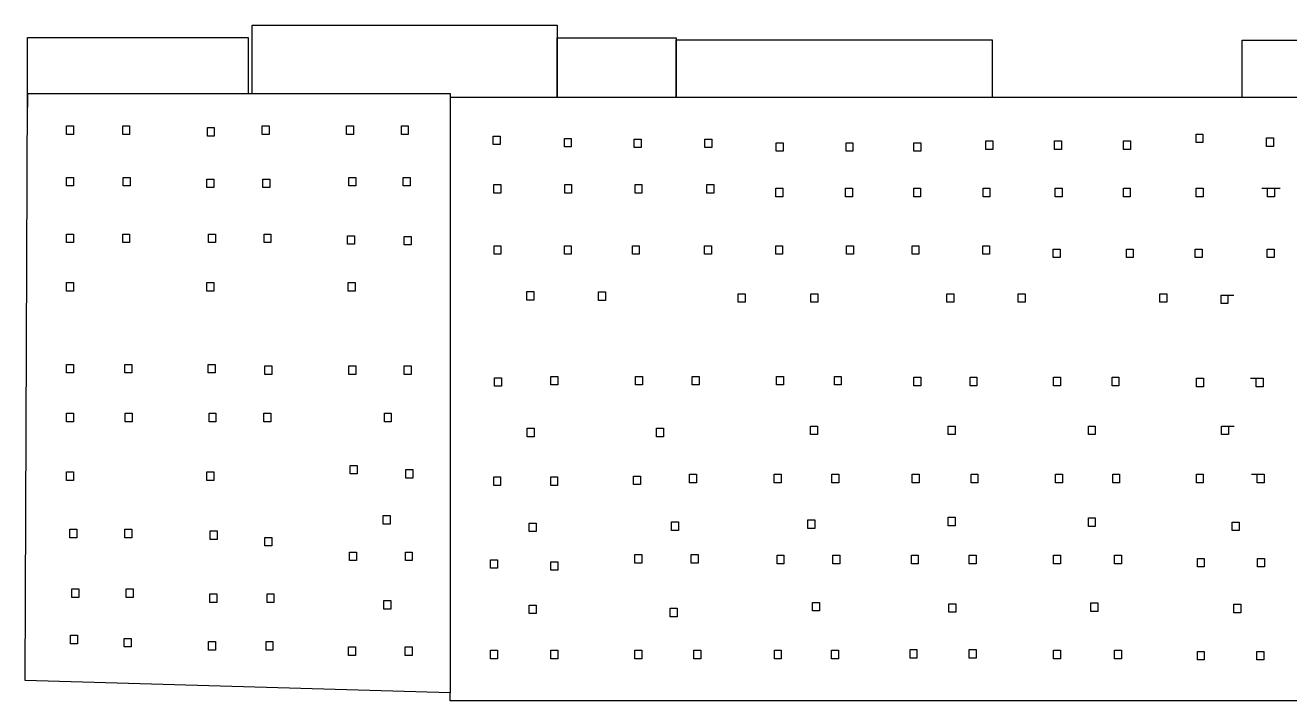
# Model space of a CAD drawing. Header units: inches. Extents: x 38 to 634, y 49 to 167.
# Drawn here: x 38.2 to 257.8, y 49.8 to 167.1 of the extents above; entities that cross this region are included whole.
import ezdxf

# ---------------------------------------------------------------- set-up
doc = ezdxf.new("R2010")
doc.units = ezdxf.units.IN
doc.header["$MEASUREMENT"] = 0

msp = doc.modelspace()

# ---------------------------------------------------------------- linework, layer by layer
for p, q in [((77.63, 155.24), (77.63, 167.08)), ((77.63, 167.08), (130.58, 167.08)), ((130.58, 167.08), (130.58, 154.62)), ((38.62, 155.24), (38.62, 164.98)), ((38.62, 164.98), (76.92, 164.98)), ((76.92, 164.98), (76.92, 155.24)), ((130.58, 154.62), (130.58, 164.88)), ((130.58, 164.88), (151.26, 164.88)), ((151.26, 164.88), (151.26, 154.62)), ((151.26, 154.62), (151.26, 164.54)), ((151.26, 164.54), (206.13, 164.54)), ((206.13, 164.54), (206.13, 154.62)), ((249.5, 154.62), (249.5, 164.52)), ((249.5, 164.52), (376.25, 164.52)), ((38.24, 53.34), (38.62, 155.24)), ((38.62, 155.24), (112.01, 155.24)), ((38.62, 155.24), (38.62, 152.84)), ((38.62, 155.24), (41.02, 155.24)), ((76.92, 155.24), (77.63, 155.24)), ((112.01, 155.24), (112.01, 51.19)), ((112.01, 154.62), (259.43, 154.62)), ((112.01, 154.62), (114.41, 154.62)), ((206.13, 154.62), (249.5, 154.62)), ((45.41, 149.6), (46.61, 149.6)), ((45.41, 148.12), (45.41, 149.6)), ((46.61, 149.6), (46.61, 149.32)), ((46.61, 149.32), (46.61, 149.32)), ((46.61, 149.32), (46.61, 148.12)), ((55.15, 149.6), (56.35, 149.6)), ((55.15, 148.12), (55.15, 149.6)), ((56.35, 149.6), (56.35, 149.32)), ((56.35, 149.32), (56.35, 149.32)), ((56.35, 149.32), (56.35, 148.12)), ((69.86, 149.32), (71.06, 149.32)), ((69.86, 147.84), (69.86, 149.32)), ((71.06, 149.32), (71.06, 149.04)), ((79.39, 149.6), (80.59, 149.6)), ((79.39, 148.12), (79.39, 149.6)), ((80.59, 149.6), (80.59, 149.32)), ((80.59, 149.32), (80.59, 149.32)), ((80.59, 149.32), (80.59, 148.12)), ((94, 149.6), (95.2, 149.6)), ((94, 148.12), (94, 149.6)), ((95.2, 149.6), (95.2, 149.32)), ((95.2, 149.32), (95.2, 149.32)), ((95.2, 149.32), (95.2, 148.12)), ((103.53, 149.6), (104.73, 149.6)), ((103.53, 148.12), (103.53, 149.6)), ((104.73, 149.6), (104.73, 149.32)), ((104.73, 149.32), (104.73, 149.32)), ((104.73, 149.32), (104.73, 148.12)), ((46.61, 148.12), (45.41, 148.12)), ((56.35, 148.12), (55.15, 148.12)), ((71.06, 147.84), (69.86, 147.84)), ((71.06, 149.04), (71.06, 149.04)), ((71.06, 149.04), (71.06, 147.84)), ((80.59, 148.12), (79.39, 148.12)), ((95.2, 148.12), (94, 148.12)), ((104.73, 148.12), (103.53, 148.12)), ((119.46, 147.85), (120.66, 147.85)), ((119.46, 146.37), (119.46, 147.85)), ((120.66, 147.85), (120.66, 147.57)), ((120.66, 147.57), (120.66, 147.57)), ((120.66, 147.57), (120.66, 146.37)), ((131.83, 147.45), (133.03, 147.45)), ((131.83, 145.97), (131.83, 147.45)), ((133.03, 147.45), (133.03, 147.17)), ((133.03, 147.17), (133.03, 147.17)), ((133.03, 147.17), (133.03, 145.97)), ((143.97, 147.33), (145.17, 147.33)), ((143.97, 145.85), (143.97, 147.33)), ((145.17, 147.33), (145.17, 147.05)), ((156.23, 147.33), (157.43, 147.33)), ((156.23, 145.85), (156.23, 147.33)), ((157.43, 147.33), (157.43, 147.05)), ((241.5, 148.2), (242.7, 148.2)), ((241.5, 146.72), (241.5, 148.2)), ((242.7, 148.2), (242.7, 147.92)), ((242.7, 147.92), (242.7, 147.92)), ((242.7, 147.92), (242.7, 146.72)), ((253.75, 147.53), (254.95, 147.53)), ((253.75, 146.05), (253.75, 147.53)), ((254.95, 147.53), (254.95, 147.25)), ((254.95, 147.25), (254.95, 147.25)), ((254.95, 147.25), (254.95, 146.05)), ((120.66, 146.37), (119.46, 146.37)), ((133.03, 145.97), (131.83, 145.97)), ((145.17, 145.85), (143.97, 145.85)), ((145.17, 147.05), (145.17, 147.05)), ((145.17, 147.05), (145.17, 145.85)), ((157.43, 145.85), (156.23, 145.85)), ((157.43, 147.05), (157.43, 147.05)), ((157.43, 147.05), (157.43, 145.85)), ((168.62, 146.7), (169.82, 146.7)), ((168.62, 145.22), (168.62, 146.7)), ((169.82, 145.22), (168.62, 145.22)), ((169.82, 146.7), (169.82, 146.42)), ((169.82, 146.42), (169.82, 146.42)), ((169.82, 146.42), (169.82, 145.22)), ((180.73, 146.7), (181.93, 146.7)), ((180.73, 145.22), (180.73, 146.7)), ((181.93, 145.22), (180.73, 145.22)), ((181.93, 146.7), (181.93, 146.42)), ((181.93, 146.42), (181.93, 146.42)), ((181.93, 146.42), (181.93, 145.22)), ((192.53, 146.7), (193.73, 146.7)), ((192.53, 145.22), (192.53, 146.7)), ((193.73, 145.22), (192.53, 145.22)), ((193.73, 146.7), (193.73, 146.42)), ((193.73, 146.42), (193.73, 146.42)), ((193.73, 146.42), (193.73, 145.22)), ((205.02, 147), (206.22, 147)), ((205.02, 145.52), (205.02, 147)), ((206.22, 145.52), (205.02, 145.52)), ((206.22, 147), (206.22, 146.72)), ((206.22, 146.72), (206.22, 146.72)), ((206.22, 146.72), (206.22, 145.52)), ((216.94, 147), (218.14, 147)), ((216.94, 145.52), (216.94, 147)), ((218.14, 145.52), (216.94, 145.52)), ((218.14, 147), (218.14, 146.72)), ((218.14, 146.72), (218.14, 146.72)), ((218.14, 146.72), (218.14, 145.52)), ((228.92, 147), (230.12, 147)), ((228.92, 145.52), (228.92, 147)), ((230.12, 145.52), (228.92, 145.52)), ((230.12, 147), (230.12, 146.72)), ((230.12, 146.72), (230.12, 146.72)), ((230.12, 146.72), (230.12, 145.52)), ((242.7, 146.72), (241.5, 146.72)), ((254.95, 146.05), (253.75, 146.05)), ((45.41, 140.67), (46.61, 140.67)), ((45.41, 139.19), (45.41, 140.67)), ((46.61, 140.67), (46.61, 140.39)), ((55.25, 140.67), (56.45, 140.67)), ((55.25, 139.19), (55.25, 140.67)), ((56.45, 140.67), (56.45, 140.39)), ((94.41, 140.67), (95.61, 140.67)), ((94.41, 139.19), (94.41, 140.67)), ((95.61, 140.67), (95.61, 140.39)), ((103.84, 140.67), (105.04, 140.67)), ((103.84, 139.19), (103.84, 140.67)), ((105.04, 140.67), (105.04, 140.39)), ((46.61, 139.19), (45.41, 139.19)), ((46.61, 140.39), (46.61, 140.39)), ((46.61, 140.39), (46.61, 139.19)), ((56.45, 139.19), (55.25, 139.19)), ((56.45, 140.39), (56.45, 140.39)), ((56.45, 140.39), (56.45, 139.19)), ((69.76, 140.39), (70.96, 140.39)), ((69.76, 138.91), (69.76, 140.39)), ((70.96, 138.91), (69.76, 138.91)), ((70.96, 140.39), (70.96, 140.11)), ((70.96, 140.11), (70.96, 140.11)), ((70.96, 140.11), (70.96, 138.91)), ((79.49, 140.39), (80.69, 140.39)), ((79.49, 138.91), (79.49, 140.39)), ((80.69, 138.91), (79.49, 138.91)), ((80.69, 140.39), (80.69, 140.11)), ((80.69, 140.11), (80.69, 140.11)), ((80.69, 140.11), (80.69, 138.91)), ((95.61, 139.19), (94.41, 139.19)), ((95.61, 140.39), (95.61, 140.39)), ((95.61, 140.39), (95.61, 139.19)), ((105.04, 139.19), (103.84, 139.19)), ((105.04, 140.39), (105.04, 140.39)), ((105.04, 140.39), (105.04, 139.19)), ((119.6, 139.44), (120.8, 139.44)), ((119.6, 137.96), (119.6, 139.44)), ((120.8, 139.44), (120.8, 139.16)), ((120.8, 139.16), (120.8, 139.16)), ((120.8, 139.16), (120.8, 137.96)), ((131.89, 139.44), (133.09, 139.44)), ((131.89, 137.96), (131.89, 139.44)), ((133.09, 139.44), (133.09, 139.16)), ((133.09, 139.16), (133.09, 139.16)), ((133.09, 139.16), (133.09, 137.96)), ((144.1, 139.44), (145.3, 139.44)), ((144.1, 137.96), (144.1, 139.44)), ((145.3, 139.44), (145.3, 139.16)), ((145.3, 139.16), (145.3, 139.16)), ((145.3, 139.16), (145.3, 137.96)), ((156.56, 139.44), (157.76, 139.44)), ((156.56, 137.96), (156.56, 139.44)), ((157.76, 139.44), (157.76, 139.16)), ((157.76, 139.16), (157.76, 139.16)), ((157.76, 139.16), (157.76, 137.96)), ((168.57, 138.8), (169.77, 138.8)), ((168.57, 137.32), (168.57, 138.8)), ((169.77, 138.8), (169.77, 138.52)), ((169.77, 138.52), (169.77, 138.52)), ((169.77, 138.52), (169.77, 137.32)), ((180.67, 138.8), (181.87, 138.8)), ((180.67, 137.32), (180.67, 138.8)), ((181.87, 138.8), (181.87, 138.52)), ((181.87, 138.52), (181.87, 138.52)), ((181.87, 138.52), (181.87, 137.32)), ((192.49, 138.8), (193.69, 138.8)), ((192.49, 137.32), (192.49, 138.8)), ((193.69, 138.8), (193.69, 138.52)), ((193.69, 138.52), (193.69, 138.52)), ((193.69, 138.52), (193.69, 137.32)), ((204.52, 138.8), (205.72, 138.8)), ((204.52, 137.32), (204.52, 138.8)), ((205.72, 138.8), (205.72, 138.52)), ((205.72, 138.52), (205.72, 138.52)), ((205.72, 138.52), (205.72, 137.32)), ((217.03, 138.8), (218.23, 138.8)), ((217.03, 137.32), (217.03, 138.8)), ((218.23, 138.8), (218.23, 138.52)), ((218.23, 138.52), (218.23, 138.52)), ((218.23, 138.52), (218.23, 137.32)), ((228.89, 138.8), (230.09, 138.8)), ((228.89, 137.32), (228.89, 138.8)), ((230.09, 138.8), (230.09, 138.52)), ((230.09, 138.52), (230.09, 138.52)), ((230.09, 138.52), (230.09, 137.32)), ((241.53, 138.8), (242.73, 138.8)), ((241.53, 137.32), (241.53, 138.8)), ((242.73, 138.8), (242.73, 138.52)), ((242.73, 138.52), (242.73, 138.52)), ((242.73, 138.52), (242.73, 137.32)), ((252.9, 138.8), (253.9, 138.8)), ((253.9, 138.8), (255.1, 138.8)), ((253.9, 137.32), (253.9, 138.8)), ((255.1, 138.8), (255.1, 138.52)), ((255.1, 138.8), (256.1, 138.8)), ((255.1, 138.52), (255.1, 138.52)), ((255.1, 138.52), (255.1, 137.32)), ((120.8, 137.96), (119.6, 137.96)), ((133.09, 137.96), (131.89, 137.96)), ((145.3, 137.96), (144.1, 137.96)), ((157.76, 137.96), (156.56, 137.96)), ((169.77, 137.32), (168.57, 137.32)), ((181.87, 137.32), (180.67, 137.32)), ((193.69, 137.32), (192.49, 137.32)), ((205.72, 137.32), (204.52, 137.32)), ((218.23, 137.32), (217.03, 137.32)), ((230.09, 137.32), (228.89, 137.32)), ((242.73, 137.32), (241.53, 137.32)), ((255.1, 137.32), (253.9, 137.32)), ((45.41, 130.84), (46.61, 130.84)), ((45.41, 129.36), (45.41, 130.84)), ((46.61, 130.84), (46.61, 130.56)), ((46.61, 130.56), (46.61, 130.56)), ((46.61, 130.56), (46.61, 129.36)), ((55.15, 130.84), (56.35, 130.84)), ((55.15, 129.36), (55.15, 130.84)), ((56.35, 130.84), (56.35, 130.56)), ((56.35, 130.56), (56.35, 130.56)), ((56.35, 130.56), (56.35, 129.36)), ((70.06, 130.84), (71.26, 130.84)), ((70.06, 129.36), (70.06, 130.84)), ((71.26, 130.84), (71.26, 130.56)), ((71.26, 130.56), (71.26, 130.56)), ((71.26, 130.56), (71.26, 129.36)), ((79.7, 130.84), (80.9, 130.84)), ((79.7, 129.36), (79.7, 130.84)), ((80.9, 130.84), (80.9, 130.56)), ((80.9, 130.56), (80.9, 130.56)), ((80.9, 130.56), (80.9, 129.36)), ((94.2, 130.56), (95.4, 130.56)), ((94.2, 129.08), (94.2, 130.56)), ((95.4, 130.56), (95.4, 130.28)), ((95.4, 130.28), (95.4, 130.28)), ((95.4, 130.28), (95.4, 129.08)), ((104.04, 130.43), (105.24, 130.43)), ((104.04, 128.95), (104.04, 130.43)), ((105.24, 130.43), (105.24, 130.15)), ((105.24, 130.15), (105.24, 130.15)), ((105.24, 130.15), (105.24, 128.95)), ((46.61, 129.36), (45.41, 129.36)), ((56.35, 129.36), (55.15, 129.36)), ((71.26, 129.36), (70.06, 129.36)), ((80.9, 129.36), (79.7, 129.36)), ((95.4, 129.08), (94.2, 129.08)), ((105.24, 128.95), (104.04, 128.95)), ((119.63, 128.82), (120.83, 128.82)), ((119.63, 127.34), (119.63, 128.82)), ((120.83, 127.34), (119.63, 127.34)), ((120.83, 128.82), (120.83, 128.54)), ((120.83, 128.54), (120.83, 128.54)), ((120.83, 128.54), (120.83, 127.34)), ((131.84, 128.82), (133.04, 128.82)), ((131.84, 127.34), (131.84, 128.82)), ((133.04, 127.34), (131.84, 127.34)), ((133.04, 128.82), (133.04, 128.54)), ((133.04, 128.54), (133.04, 128.54)), ((133.04, 128.54), (133.04, 127.34)), ((143.64, 128.82), (144.84, 128.82)), ((143.64, 127.34), (143.64, 128.82)), ((144.84, 127.34), (143.64, 127.34)), ((144.84, 128.82), (144.84, 128.54)), ((144.84, 128.54), (144.84, 128.54)), ((144.84, 128.54), (144.84, 127.34)), ((156.19, 128.82), (157.39, 128.82)), ((156.19, 127.34), (156.19, 128.82)), ((157.39, 127.34), (156.19, 127.34)), ((157.39, 128.82), (157.39, 128.54)), ((157.39, 128.54), (157.39, 128.54)), ((157.39, 128.54), (157.39, 127.34)), ((168.52, 128.82), (169.72, 128.82)), ((168.52, 127.34), (168.52, 128.82)), ((169.72, 127.34), (168.52, 127.34)), ((169.72, 128.82), (169.72, 128.54)), ((169.72, 128.54), (169.72, 128.54)), ((169.72, 128.54), (169.72, 127.34)), ((180.82, 128.82), (182.02, 128.82)), ((180.82, 127.34), (180.82, 128.82)), ((182.02, 127.34), (180.82, 127.34)), ((182.02, 128.82), (182.02, 128.54)), ((182.02, 128.54), (182.02, 128.54)), ((182.02, 128.54), (182.02, 127.34)), ((192.2, 128.82), (193.4, 128.82)), ((192.2, 127.34), (192.2, 128.82)), ((193.4, 127.34), (192.2, 127.34)), ((193.4, 128.82), (193.4, 128.54)), ((193.4, 128.54), (193.4, 128.54)), ((193.4, 128.54), (193.4, 127.34)), ((204.46, 128.82), (205.66, 128.82)), ((204.46, 127.34), (204.46, 128.82)), ((205.66, 127.34), (204.46, 127.34)), ((205.66, 128.82), (205.66, 128.54)), ((205.66, 128.54), (205.66, 128.54)), ((205.66, 128.54), (205.66, 127.34)), ((216.72, 128.24), (217.92, 128.24)), ((216.72, 126.76), (216.72, 128.24)), ((217.92, 128.24), (217.92, 127.96)), ((217.92, 127.96), (217.92, 127.96)), ((217.92, 127.96), (217.92, 126.76)), ((229.41, 128.24), (230.61, 128.24)), ((229.41, 126.76), (229.41, 128.24)), ((230.61, 128.24), (230.61, 127.96)), ((230.61, 127.96), (230.61, 127.96)), ((230.61, 127.96), (230.61, 126.76)), ((241.36, 128.24), (242.56, 128.24)), ((241.36, 126.76), (241.36, 128.24)), ((242.56, 128.24), (242.56, 127.96)), ((242.56, 127.96), (242.56, 127.96)), ((242.56, 127.96), (242.56, 126.76)), ((253.84, 128.24), (255.04, 128.24)), ((253.84, 126.76), (253.84, 128.24)), ((255.04, 128.24), (255.04, 127.96)), ((255.04, 127.96), (255.04, 127.96)), ((255.04, 127.96), (255.04, 126.76)), ((217.92, 126.76), (216.72, 126.76)), ((230.61, 126.76), (229.41, 126.76)), ((242.56, 126.76), (241.36, 126.76)), ((255.04, 126.76), (253.84, 126.76)), ((45.41, 122.43), (46.61, 122.43)), ((45.41, 120.95), (45.41, 122.43)), ((46.61, 120.95), (45.41, 120.95)), ((46.61, 122.43), (46.61, 122.15)), ((46.61, 122.15), (46.61, 122.15)), ((46.61, 122.15), (46.61, 120.95)), ((69.76, 122.43), (70.96, 122.43)), ((69.76, 120.95), (69.76, 122.43)), ((70.96, 120.95), (69.76, 120.95)), ((70.96, 122.43), (70.96, 122.15)), ((70.96, 122.15), (70.96, 122.15)), ((70.96, 122.15), (70.96, 120.95)), ((94.3, 122.43), (95.5, 122.43)), ((94.3, 120.95), (94.3, 122.43)), ((95.5, 120.95), (94.3, 120.95)), ((95.5, 122.43), (95.5, 122.15)), ((95.5, 122.15), (95.5, 122.15)), ((95.5, 122.15), (95.5, 120.95)), ((125.31, 120.85), (126.51, 120.85)), ((125.31, 119.37), (125.31, 120.85)), ((126.51, 120.85), (126.51, 120.57)), ((137.77, 120.8), (138.97, 120.8)), ((137.77, 119.32), (137.77, 120.8)), ((138.97, 120.8), (138.97, 120.52)), ((126.51, 119.37), (125.31, 119.37)), ((126.51, 120.57), (126.51, 120.57)), ((126.51, 120.57), (126.51, 119.37)), ((138.97, 119.32), (137.77, 119.32)), ((138.97, 120.52), (138.97, 120.52)), ((138.97, 120.52), (138.97, 119.32)), ((162, 120.47), (163.2, 120.47)), ((162, 118.99), (162, 120.47)), ((163.2, 118.99), (162, 118.99)), ((163.2, 120.47), (163.2, 120.19)), ((163.2, 120.19), (163.2, 120.19)), ((163.2, 120.19), (163.2, 118.99)), ((174.65, 120.47), (175.85, 120.47)), ((174.65, 118.99), (174.65, 120.47)), ((175.85, 118.99), (174.65, 118.99)), ((175.85, 120.47), (175.85, 120.19)), ((175.85, 120.19), (175.85, 120.19)), ((175.85, 120.19), (175.85, 118.99)), ((198.26, 120.47), (199.46, 120.47)), ((198.26, 118.99), (198.26, 120.47)), ((199.46, 118.99), (198.26, 118.99)), ((199.46, 120.47), (199.46, 120.19)), ((199.46, 120.19), (199.46, 120.19)), ((199.46, 120.19), (199.46, 118.99)), ((210.61, 120.47), (211.81, 120.47)), ((210.61, 118.99), (210.61, 120.47)), ((211.81, 118.99), (210.61, 118.99)), ((211.81, 120.47), (211.81, 120.19)), ((211.81, 120.19), (211.81, 120.19)), ((211.81, 120.19), (211.81, 118.99)), ((235.24, 120.47), (236.44, 120.47)), ((235.24, 118.99), (235.24, 120.47)), ((236.44, 118.99), (235.24, 118.99)), ((236.44, 120.47), (236.44, 120.19)), ((236.44, 120.19), (236.44, 120.19)), ((236.44, 120.19), (236.44, 118.99)), ((245.84, 120.25), (247.04, 120.25)), ((245.84, 118.77), (245.84, 120.25)), ((247.04, 118.77), (245.84, 118.77)), ((247.04, 120.25), (247.04, 119.97)), ((247.04, 120.25), (248.04, 120.25)), ((247.04, 119.97), (247.04, 119.97)), ((247.04, 119.97), (247.04, 118.77)), ((45.41, 108.22), (46.61, 108.22)), ((45.41, 106.74), (45.41, 108.22)), ((46.61, 108.22), (46.61, 107.94)), ((46.61, 107.94), (46.61, 107.94)), ((46.61, 107.94), (46.61, 106.74)), ((55.54, 108.22), (56.74, 108.22)), ((55.54, 106.74), (55.54, 108.22)), ((56.74, 108.22), (56.74, 107.94)), ((56.74, 107.94), (56.74, 107.94)), ((56.74, 107.94), (56.74, 106.74)), ((70, 108.22), (71.2, 108.22)), ((70, 106.74), (70, 108.22)), ((71.2, 108.22), (71.2, 107.94)), ((71.2, 107.94), (71.2, 107.94)), ((71.2, 107.94), (71.2, 106.74)), ((79.84, 107.97), (81.04, 107.97)), ((79.84, 106.49), (79.84, 107.97)), ((81.04, 107.97), (81.04, 107.69)), ((81.04, 107.69), (81.04, 107.69)), ((81.04, 107.69), (81.04, 106.49)), ((94.44, 107.97), (95.64, 107.97)), ((94.44, 106.49), (94.44, 107.97)), ((95.64, 107.97), (95.64, 107.69)), ((95.64, 107.69), (95.64, 107.69)), ((95.64, 107.69), (95.64, 106.49)), ((104.04, 107.97), (105.24, 107.97)), ((104.04, 106.49), (104.04, 107.97)), ((105.24, 107.97), (105.24, 107.69)), ((105.24, 107.69), (105.24, 107.69)), ((105.24, 107.69), (105.24, 106.49)), ((46.61, 106.74), (45.41, 106.74)), ((56.74, 106.74), (55.54, 106.74)), ((71.2, 106.74), (70, 106.74)), ((81.04, 106.49), (79.84, 106.49)), ((95.64, 106.49), (94.44, 106.49)), ((105.24, 106.49), (104.04, 106.49)), ((119.71, 105.91), (120.91, 105.91)), ((119.71, 104.43), (119.71, 105.91)), ((120.91, 105.91), (120.91, 105.63)), ((120.91, 105.63), (120.91, 105.63)), ((120.91, 105.63), (120.91, 104.43)), ((129.48, 106.14), (130.68, 106.14)), ((129.48, 104.66), (129.48, 106.14)), ((130.68, 106.14), (130.68, 105.86)), ((130.68, 105.86), (130.68, 105.86)), ((130.68, 105.86), (130.68, 104.66)), ((144.17, 106.14), (145.37, 106.14)), ((144.17, 104.66), (144.17, 106.14)), ((145.37, 106.14), (145.37, 105.86)), ((145.37, 105.86), (145.37, 105.86)), ((145.37, 105.86), (145.37, 104.66)), ((154.01, 106.14), (155.21, 106.14)), ((154.01, 104.66), (154.01, 106.14)), ((155.21, 106.14), (155.21, 105.86)), ((155.21, 105.86), (155.21, 105.86)), ((155.21, 105.86), (155.21, 104.66)), ((168.66, 106.14), (169.86, 106.14)), ((168.66, 104.66), (168.66, 106.14)), ((169.86, 106.14), (169.86, 105.86)), ((169.86, 105.86), (169.86, 105.86)), ((169.86, 105.86), (169.86, 104.66)), ((178.71, 106.14), (179.91, 106.14)), ((178.71, 104.66), (178.71, 106.14)), ((179.91, 106.14), (179.91, 105.86)), ((179.91, 105.86), (179.91, 105.86)), ((179.91, 105.86), (179.91, 104.66)), ((192.53, 105.98), (193.73, 105.98)), ((192.53, 104.5), (192.53, 105.98)), ((193.73, 105.98), (193.73, 105.7)), ((193.73, 105.7), (193.73, 105.7)), ((193.73, 105.7), (193.73, 104.5)), ((202.27, 105.98), (203.47, 105.98)), ((202.27, 104.5), (202.27, 105.98)), ((203.47, 105.98), (203.47, 105.7)), ((203.47, 105.7), (203.47, 105.7)), ((203.47, 105.7), (203.47, 104.5)), ((216.76, 105.98), (217.96, 105.98)), ((216.76, 104.5), (216.76, 105.98)), ((217.96, 105.98), (217.96, 105.7)), ((217.96, 105.7), (217.96, 105.7)), ((217.96, 105.7), (217.96, 104.5)), ((226.92, 105.98), (228.12, 105.98)), ((226.92, 104.5), (226.92, 105.98)), ((228.12, 105.98), (228.12, 105.7)), ((228.12, 105.7), (228.12, 105.7)), ((228.12, 105.7), (228.12, 104.5)), ((241.58, 105.8), (242.78, 105.8)), ((241.58, 104.32), (241.58, 105.8)), ((242.78, 105.8), (242.78, 105.52)), ((242.78, 105.52), (242.78, 105.52)), ((242.78, 105.52), (242.78, 104.32)), ((250.95, 105.8), (251.95, 105.8)), ((251.95, 105.8), (253.15, 105.8)), ((251.95, 104.32), (251.95, 105.8)), ((253.15, 105.8), (253.15, 105.52)), ((253.15, 105.52), (253.15, 105.52)), ((253.15, 105.52), (253.15, 104.32)), ((120.91, 104.43), (119.71, 104.43)), ((130.68, 104.66), (129.48, 104.66)), ((145.37, 104.66), (144.17, 104.66)), ((155.21, 104.66), (154.01, 104.66)), ((169.86, 104.66), (168.66, 104.66)), ((179.91, 104.66), (178.71, 104.66)), ((193.73, 104.5), (192.53, 104.5)), ((203.47, 104.5), (202.27, 104.5)), ((217.96, 104.5), (216.76, 104.5)), ((228.12, 104.5), (226.92, 104.5)), ((242.78, 104.32), (241.58, 104.32)), ((253.15, 104.32), (251.95, 104.32)), ((45.41, 99.73), (46.61, 99.73)), ((45.41, 98.25), (45.41, 99.73)), ((46.61, 99.73), (46.61, 99.45)), ((46.61, 99.45), (46.61, 99.45)), ((46.61, 99.45), (46.61, 98.25)), ((55.57, 99.73), (56.77, 99.73)), ((55.57, 98.25), (55.57, 99.73)), ((56.77, 99.73), (56.77, 99.45)), ((56.77, 99.45), (56.77, 99.45)), ((56.77, 99.45), (56.77, 98.25)), ((70.15, 99.73), (71.35, 99.73)), ((70.15, 98.25), (70.15, 99.73)), ((71.35, 99.73), (71.35, 99.45)), ((71.35, 99.45), (71.35, 99.45)), ((71.35, 99.45), (71.35, 98.25)), ((79.67, 99.73), (80.87, 99.73)), ((79.67, 98.25), (79.67, 99.73)), ((80.87, 99.73), (80.87, 99.45)), ((80.87, 99.45), (80.87, 99.45)), ((80.87, 99.45), (80.87, 98.25)), ((100.58, 99.73), (101.78, 99.73)), ((100.58, 98.25), (100.58, 99.73)), ((101.78, 99.73), (101.78, 99.45)), ((101.78, 99.45), (101.78, 99.45)), ((101.78, 99.45), (101.78, 98.25)), ((46.61, 98.25), (45.41, 98.25)), ((56.77, 98.25), (55.57, 98.25)), ((71.35, 98.25), (70.15, 98.25)), ((80.87, 98.25), (79.67, 98.25)), ((101.78, 98.25), (100.58, 98.25)), ((125.37, 97.15), (126.57, 97.15)), ((125.37, 95.67), (125.37, 97.15)), ((126.57, 97.15), (126.57, 96.87)), ((126.57, 96.87), (126.57, 96.87)), ((126.57, 96.87), (126.57, 95.67)), ((147.84, 97.15), (149.04, 97.15)), ((147.84, 95.67), (147.84, 97.15)), ((149.04, 97.15), (149.04, 96.87)), ((149.04, 96.87), (149.04, 96.87)), ((149.04, 96.87), (149.04, 95.67)), ((174.58, 97.5), (175.78, 97.5)), ((174.58, 96.02), (174.58, 97.5)), ((175.78, 97.5), (175.78, 97.22)), ((175.78, 97.22), (175.78, 97.22)), ((175.78, 97.22), (175.78, 96.02)), ((198.48, 97.5), (199.68, 97.5)), ((198.48, 96.02), (198.48, 97.5)), ((199.68, 97.5), (199.68, 97.22)), ((199.68, 97.22), (199.68, 97.22)), ((199.68, 97.22), (199.68, 96.02)), ((222.8, 97.5), (224, 97.5)), ((222.8, 96.02), (222.8, 97.5)), ((224, 97.5), (224, 97.22)), ((224, 97.22), (224, 97.22)), ((224, 97.22), (224, 96.02)), ((245.91, 97.5), (247.11, 97.5)), ((245.91, 96.02), (245.91, 97.5)), ((247.11, 97.5), (247.11, 97.22)), ((247.11, 97.5), (248.11, 97.5)), ((247.11, 97.22), (247.11, 96.02)), ((126.57, 95.67), (125.37, 95.67)), ((149.04, 95.67), (147.84, 95.67)), ((175.78, 96.02), (174.58, 96.02)), ((199.68, 96.02), (198.48, 96.02)), ((224, 96.02), (222.8, 96.02)), ((247.11, 96.02), (245.91, 96.02)), ((94.64, 90.69), (95.84, 90.69)), ((94.64, 89.21), (94.64, 90.69)), ((95.84, 90.69), (95.84, 90.41)), ((95.84, 90.41), (95.84, 90.41)), ((95.84, 90.41), (95.84, 89.21)), ((45.41, 89.55), (46.61, 89.55)), ((45.41, 88.07), (45.41, 89.55)), ((45.41, 89.55), (46.61, 89.55)), ((45.41, 88.07), (45.41, 89.55)), ((46.61, 88.07), (45.41, 88.07)), ((46.61, 88.07), (45.41, 88.07)), ((46.61, 89.55), (46.61, 89.27)), ((46.61, 89.55), (46.61, 89.27)), ((46.61, 89.27), (46.61, 89.27)), ((46.61, 89.27), (46.61, 88.07)), ((46.61, 89.27), (46.61, 89.27)), ((46.61, 89.27), (46.61, 88.07)), ((69.76, 89.55), (70.96, 89.55)), ((69.76, 88.07), (69.76, 89.55)), ((70.96, 88.07), (69.76, 88.07)), ((70.96, 89.55), (70.96, 89.27)), ((70.96, 89.27), (70.96, 89.27)), ((70.96, 89.27), (70.96, 88.07)), ((95.84, 89.21), (94.64, 89.21)), ((104.33, 89.96), (105.53, 89.96)), ((104.33, 88.48), (104.33, 89.96)), ((105.53, 88.48), (104.33, 88.48)), ((105.53, 89.96), (105.53, 89.68)), ((105.53, 89.68), (105.53, 89.68)), ((105.53, 89.68), (105.53, 88.48)), ((119.56, 88.67), (120.76, 88.67)), ((119.56, 87.19), (119.56, 88.67)), ((120.76, 88.67), (120.76, 88.39)), ((120.76, 88.39), (120.76, 88.39)), ((120.76, 88.39), (120.76, 87.19)), ((129.47, 88.67), (130.67, 88.67)), ((129.47, 87.19), (129.47, 88.67)), ((130.67, 88.67), (130.67, 88.39)), ((130.67, 88.39), (130.67, 88.39)), ((130.67, 88.39), (130.67, 87.19)), ((143.86, 88.83), (145.06, 88.83)), ((143.86, 87.35), (143.86, 88.83)), ((145.06, 88.83), (145.06, 88.55)), ((145.06, 88.55), (145.06, 88.55)), ((145.06, 88.55), (145.06, 87.35)), ((153.55, 89.14), (154.75, 89.14)), ((153.55, 87.66), (153.55, 89.14)), ((154.75, 89.14), (154.75, 88.86)), ((154.75, 88.86), (154.75, 88.86)), ((154.75, 88.86), (154.75, 87.66)), ((168.28, 89.14), (169.48, 89.14)), ((168.28, 87.66), (168.28, 89.14)), ((169.48, 89.14), (169.48, 88.86)), ((169.48, 88.86), (169.48, 88.86)), ((169.48, 88.86), (169.48, 87.66)), ((178.27, 89.14), (179.47, 89.14)), ((178.27, 87.66), (178.27, 89.14)), ((179.47, 89.14), (179.47, 88.86)), ((179.47, 88.86), (179.47, 88.86)), ((179.47, 88.86), (179.47, 87.66)), ((192.22, 89.14), (193.42, 89.14)), ((192.22, 87.66), (192.22, 89.14)), ((193.42, 89.14), (193.42, 88.86)), ((193.42, 88.86), (193.42, 88.86)), ((193.42, 88.86), (193.42, 87.66)), ((202.43, 89.14), (203.63, 89.14)), ((202.43, 87.66), (202.43, 89.14)), ((203.63, 89.14), (203.63, 88.86)), ((203.63, 88.86), (203.63, 88.86)), ((203.63, 88.86), (203.63, 87.66)), ((217.1, 89.14), (218.3, 89.14)), ((217.1, 87.66), (217.1, 89.14)), ((218.3, 89.14), (218.3, 88.86)), ((218.3, 88.86), (218.3, 88.86)), ((218.3, 88.86), (218.3, 87.66)), ((227.03, 89.14), (228.23, 89.14)), ((227.03, 87.66), (227.03, 89.14)), ((228.23, 89.14), (228.23, 88.86)), ((228.23, 88.86), (228.23, 88.86)), ((228.23, 88.86), (228.23, 87.66)), ((241.55, 89.14), (242.75, 89.14)), ((241.55, 87.66), (241.55, 89.14)), ((242.75, 89.14), (242.75, 88.86)), ((242.75, 88.86), (242.75, 88.86)), ((242.75, 88.86), (242.75, 87.66)), ((251.1, 89.14), (252.1, 89.14)), ((252.1, 89.14), (253.3, 89.14)), ((252.1, 87.66), (252.1, 89.14)), ((253.3, 89.14), (253.3, 88.86)), ((253.3, 88.86), (253.3, 88.86)), ((253.3, 88.86), (253.3, 87.66)), ((120.76, 87.19), (119.56, 87.19)), ((130.67, 87.19), (129.47, 87.19)), ((145.06, 87.35), (143.86, 87.35)), ((154.75, 87.66), (153.55, 87.66)), ((169.48, 87.66), (168.28, 87.66)), ((179.47, 87.66), (178.27, 87.66)), ((193.42, 87.66), (192.22, 87.66)), ((203.63, 87.66), (202.43, 87.66)), ((218.3, 87.66), (217.1, 87.66)), ((228.23, 87.66), (227.03, 87.66)), ((242.75, 87.66), (241.55, 87.66)), ((253.3, 87.66), (252.1, 87.66)), ((100.39, 81.97), (101.59, 81.97)), ((100.39, 80.49), (100.39, 81.97)), ((101.59, 81.97), (101.59, 81.69)), ((101.59, 81.69), (101.59, 81.69)), ((101.59, 81.69), (101.59, 80.49)), ((174.1, 81.24), (175.3, 81.24)), ((174.1, 79.75), (174.1, 81.24)), ((175.3, 81.24), (175.3, 80.95)), ((198.46, 81.69), (199.66, 81.69)), ((198.46, 80.21), (198.46, 81.69)), ((199.66, 81.69), (199.66, 81.41)), ((199.66, 81.41), (199.66, 81.41)), ((199.66, 81.41), (199.66, 80.21)), ((222.81, 81.58), (224.01, 81.58)), ((222.81, 80.1), (222.81, 81.58)), ((224.01, 81.58), (224.01, 81.3)), ((224.01, 81.3), (224.01, 81.3)), ((224.01, 81.3), (224.01, 80.1)), ((46, 79.59), (47.2, 79.59)), ((46, 78.11), (46, 79.59)), ((47.2, 79.59), (47.2, 79.31)), ((47.2, 79.31), (47.2, 79.31)), ((47.2, 79.31), (47.2, 78.11)), ((55.55, 79.59), (56.75, 79.59)), ((55.55, 78.11), (55.55, 79.59)), ((56.75, 79.59), (56.75, 79.31)), ((56.75, 79.31), (56.75, 79.31)), ((56.75, 79.31), (56.75, 78.11)), ((70.33, 79.31), (71.53, 79.31)), ((70.33, 77.83), (70.33, 79.31)), ((71.53, 79.31), (71.53, 79.03)), ((71.53, 79.03), (71.53, 79.03)), ((71.53, 79.03), (71.53, 77.83)), ((101.59, 80.49), (100.39, 80.49)), ((125.74, 80.67), (126.94, 80.67)), ((125.74, 79.19), (125.74, 80.67)), ((126.94, 79.19), (125.74, 79.19)), ((126.94, 80.67), (126.94, 80.39)), ((126.94, 80.39), (126.94, 80.39)), ((126.94, 80.39), (126.94, 79.19)), ((150.43, 80.89), (151.63, 80.89)), ((150.43, 79.41), (150.43, 80.89)), ((151.63, 79.41), (150.43, 79.41)), ((151.63, 80.89), (151.63, 80.61)), ((151.63, 80.61), (151.63, 80.61)), ((151.63, 80.61), (151.63, 79.41)), ((175.3, 79.75), (174.1, 79.75)), ((175.3, 80.95), (175.3, 80.95)), ((175.3, 80.95), (175.3, 79.75)), ((199.66, 80.21), (198.46, 80.21)), ((224.01, 80.1), (222.81, 80.1)), ((247.77, 80.85), (248.97, 80.85)), ((247.77, 79.37), (247.77, 80.85)), ((248.97, 79.37), (247.77, 79.37)), ((248.97, 80.85), (248.97, 80.57)), ((248.97, 80.57), (248.97, 80.57)), ((248.97, 80.57), (248.97, 79.37)), ((47.2, 78.11), (46, 78.11)), ((56.75, 78.11), (55.55, 78.11)), ((71.53, 77.83), (70.33, 77.83)), ((79.84, 78.19), (81.04, 78.19)), ((79.84, 76.71), (79.84, 78.19)), ((81.04, 78.19), (81.04, 77.91)), ((81.04, 77.91), (81.04, 77.91)), ((81.04, 77.91), (81.04, 76.71)), ((81.04, 76.71), (79.84, 76.71)), ((94.55, 75.64), (95.75, 75.64)), ((94.55, 74.16), (94.55, 75.64)), ((95.75, 75.64), (95.75, 75.36)), ((95.75, 75.36), (95.75, 75.36)), ((95.75, 75.36), (95.75, 74.16)), ((104.23, 75.64), (105.43, 75.64)), ((104.23, 74.16), (104.23, 75.64)), ((105.43, 75.64), (105.43, 75.36)), ((105.43, 75.36), (105.43, 75.36)), ((105.43, 75.36), (105.43, 74.16)), ((144.06, 75.21), (145.26, 75.21)), ((144.06, 73.73), (144.06, 75.21)), ((145.26, 75.21), (145.26, 74.93)), ((145.26, 74.93), (145.26, 74.93)), ((145.26, 74.93), (145.26, 73.73)), ((153.85, 75.21), (155.05, 75.21)), ((153.85, 73.73), (153.85, 75.21)), ((155.05, 75.21), (155.05, 74.93)), ((155.05, 74.93), (155.05, 74.93)), ((155.05, 74.93), (155.05, 73.73)), ((168.75, 75.1), (169.95, 75.1)), ((168.75, 73.62), (168.75, 75.1)), ((169.95, 75.1), (169.95, 74.82)), ((169.95, 74.82), (169.95, 74.82)), ((169.95, 74.82), (169.95, 73.62)), ((178.43, 75.1), (179.63, 75.1)), ((178.43, 73.62), (178.43, 75.1)), ((179.63, 75.1), (179.63, 74.82)), ((179.63, 74.82), (179.63, 74.82)), ((179.63, 74.82), (179.63, 73.62)), ((192.08, 75.1), (193.28, 75.1)), ((192.08, 73.62), (192.08, 75.1)), ((193.28, 75.1), (193.28, 74.82)), ((193.28, 74.82), (193.28, 74.82)), ((193.28, 74.82), (193.28, 73.62)), ((202.1, 75.1), (203.3, 75.1)), ((202.1, 73.62), (202.1, 75.1)), ((203.3, 75.1), (203.3, 74.82)), ((203.3, 74.82), (203.3, 74.82)), ((203.3, 74.82), (203.3, 73.62)), ((216.78, 75.1), (217.98, 75.1)), ((216.78, 73.62), (216.78, 75.1)), ((217.98, 75.1), (217.98, 74.82)), ((217.98, 74.82), (217.98, 74.82)), ((217.98, 74.82), (217.98, 73.62)), ((227.36, 75.1), (228.56, 75.1)), ((227.36, 73.62), (227.36, 75.1)), ((228.56, 75.1), (228.56, 74.82)), ((228.56, 74.82), (228.56, 74.82)), ((228.56, 74.82), (228.56, 73.62)), ((95.75, 74.16), (94.55, 74.16)), ((105.43, 74.16), (104.23, 74.16)), ((119.03, 74.3), (120.23, 74.3)), ((119.03, 72.82), (119.03, 74.3)), ((120.23, 72.82), (119.03, 72.82)), ((120.23, 74.3), (120.23, 74.02)), ((120.23, 74.02), (120.23, 74.02)), ((120.23, 74.02), (120.23, 72.82)), ((129.49, 73.96), (130.69, 73.96)), ((129.49, 72.48), (129.49, 73.96)), ((130.69, 72.48), (129.49, 72.48)), ((130.69, 73.96), (130.69, 73.68)), ((130.69, 73.68), (130.69, 73.68)), ((130.69, 73.68), (130.69, 72.48)), ((145.26, 73.73), (144.06, 73.73)), ((155.05, 73.73), (153.85, 73.73)), ((169.95, 73.62), (168.75, 73.62)), ((179.63, 73.62), (178.43, 73.62)), ((193.28, 73.62), (192.08, 73.62)), ((203.3, 73.62), (202.1, 73.62)), ((217.98, 73.62), (216.78, 73.62)), ((228.56, 73.62), (227.36, 73.62)), ((241.73, 74.53), (242.93, 74.53)), ((241.73, 73.05), (241.73, 74.53)), ((242.93, 73.05), (241.73, 73.05)), ((242.93, 74.53), (242.93, 74.25)), ((242.93, 74.25), (242.93, 74.25)), ((242.93, 74.25), (242.93, 73.05)), ((252.18, 74.53), (253.38, 74.53)), ((252.18, 73.05), (252.18, 74.53)), ((253.38, 73.05), (252.18, 73.05)), ((253.38, 74.53), (253.38, 74.25)), ((253.38, 74.25), (253.38, 74.25)), ((253.38, 74.25), (253.38, 73.05)), ((46.34, 69.24), (47.54, 69.24)), ((46.34, 67.76), (46.34, 69.24)), ((47.54, 69.24), (47.54, 68.96)), ((47.54, 68.96), (47.54, 68.96)), ((47.54, 68.96), (47.54, 67.76)), ((55.76, 69.24), (56.96, 69.24)), ((55.76, 67.76), (55.76, 69.24)), ((56.96, 69.24), (56.96, 68.96)), ((56.96, 68.96), (56.96, 68.96)), ((56.96, 68.96), (56.96, 67.76)), ((70.3, 68.38), (71.5, 68.38)), ((70.3, 66.9), (70.3, 68.38)), ((71.5, 68.38), (71.5, 68.1)), ((71.5, 68.1), (71.5, 68.1)), ((71.5, 68.1), (71.5, 66.9)), ((80.22, 68.38), (81.42, 68.38)), ((80.22, 66.9), (80.22, 68.38)), ((81.42, 68.38), (81.42, 68.1)), ((81.42, 68.1), (81.42, 68.1)), ((81.42, 68.1), (81.42, 66.9)), ((47.54, 67.76), (46.34, 67.76)), ((56.96, 67.76), (55.76, 67.76)), ((71.5, 66.9), (70.3, 66.9)), ((81.42, 66.9), (80.22, 66.9)), ((100.49, 67.22), (101.69, 67.22)), ((100.49, 65.74), (100.49, 67.22)), ((101.69, 67.22), (101.69, 66.94)), ((101.69, 66.94), (101.69, 66.94)), ((101.69, 66.94), (101.69, 65.74)), ((125.74, 66.44), (126.94, 66.44)), ((125.74, 64.96), (125.74, 66.44)), ((126.94, 66.44), (126.94, 66.16)), ((126.94, 66.16), (126.94, 66.16)), ((126.94, 66.16), (126.94, 64.96)), ((150.21, 65.89), (151.41, 65.89)), ((150.21, 64.41), (150.21, 65.89)), ((151.41, 65.89), (151.41, 65.61)), ((174.9, 66.91), (176.1, 66.91)), ((174.9, 65.43), (174.9, 66.91)), ((176.1, 66.91), (176.1, 66.63)), ((176.1, 66.63), (176.1, 66.63)), ((176.1, 66.63), (176.1, 65.43)), ((198.57, 66.68), (199.77, 66.68)), ((198.57, 65.2), (198.57, 66.68)), ((199.77, 66.68), (199.77, 66.4)), ((199.77, 66.4), (199.77, 66.4)), ((199.77, 66.4), (199.77, 65.2)), ((223.26, 66.8), (224.46, 66.8)), ((223.26, 65.32), (223.26, 66.8)), ((224.46, 66.8), (224.46, 66.52)), ((224.46, 66.52), (224.46, 66.52)), ((224.46, 66.52), (224.46, 65.32)), ((248.06, 66.57), (249.26, 66.57)), ((248.06, 65.09), (248.06, 66.57)), ((249.26, 66.57), (249.26, 66.29)), ((249.26, 66.29), (249.26, 66.29)), ((249.26, 66.29), (249.26, 65.09)), ((101.69, 65.74), (100.49, 65.74)), ((126.94, 64.96), (125.74, 64.96)), ((151.41, 64.41), (150.21, 64.41)), ((151.41, 65.61), (151.41, 65.61)), ((151.41, 65.61), (151.41, 64.41)), ((176.1, 65.43), (174.9, 65.43)), ((199.77, 65.2), (198.57, 65.2)), ((224.46, 65.32), (223.26, 65.32)), ((249.26, 65.09), (248.06, 65.09)), ((46.09, 61.2), (47.29, 61.2)), ((46.09, 59.72), (46.09, 61.2)), ((47.29, 59.72), (46.09, 59.72)), ((47.29, 61.2), (47.29, 60.92)), ((47.29, 60.92), (47.29, 60.92)), ((47.29, 60.92), (47.29, 59.72)), ((55.43, 60.65), (56.63, 60.65)), ((55.43, 59.17), (55.43, 60.65)), ((56.63, 60.65), (56.63, 60.37)), ((56.63, 60.37), (56.63, 60.37)), ((56.63, 60.37), (56.63, 59.17)), ((70.05, 60.11), (71.25, 60.11)), ((70.05, 58.63), (70.05, 60.11)), ((71.25, 60.11), (71.25, 59.83)), ((71.25, 59.83), (71.25, 59.83)), ((71.25, 59.83), (71.25, 58.63)), ((80.04, 60.11), (81.24, 60.11)), ((80.04, 58.63), (80.04, 60.11)), ((81.24, 60.11), (81.24, 59.83)), ((81.24, 59.83), (81.24, 59.83)), ((81.24, 59.83), (81.24, 58.63)), ((56.63, 59.17), (55.43, 59.17)), ((71.25, 58.63), (70.05, 58.63)), ((81.24, 58.63), (80.04, 58.63)), ((94.37, 59.19), (95.57, 59.19)), ((94.37, 57.71), (94.37, 59.19)), ((95.57, 57.71), (94.37, 57.71)), ((95.57, 59.19), (95.57, 58.91)), ((95.57, 58.91), (95.57, 58.91)), ((95.57, 58.91), (95.57, 57.71)), ((104.2, 59.19), (105.4, 59.19)), ((104.2, 57.71), (104.2, 59.19)), ((105.4, 57.71), (104.2, 57.71)), ((105.4, 59.19), (105.4, 58.91)), ((105.4, 58.91), (105.4, 58.91)), ((105.4, 58.91), (105.4, 57.71)), ((119.03, 58.61), (120.23, 58.61)), ((119.03, 57.13), (119.03, 58.61)), ((120.23, 57.13), (119.03, 57.13)), ((120.23, 58.61), (120.23, 58.33)), ((120.23, 58.33), (120.23, 58.33)), ((120.23, 58.33), (120.23, 57.13)), ((129.49, 58.61), (130.69, 58.61)), ((129.49, 57.13), (129.49, 58.61)), ((130.69, 57.13), (129.49, 57.13)), ((130.69, 58.61), (130.69, 58.33)), ((130.69, 58.33), (130.69, 58.33)), ((130.69, 58.33), (130.69, 57.13)), ((144.06, 58.61), (145.26, 58.61)), ((144.06, 57.13), (144.06, 58.61)), ((145.26, 57.13), (144.06, 57.13)), ((145.26, 58.61), (145.26, 58.33)), ((145.26, 58.33), (145.26, 58.33)), ((145.26, 58.33), (145.26, 57.13)), ((154.3, 58.61), (155.5, 58.61)), ((154.3, 57.13), (154.3, 58.61)), ((155.5, 57.13), (154.3, 57.13)), ((155.5, 58.61), (155.5, 58.33)), ((155.5, 58.33), (155.5, 58.33)), ((155.5, 58.33), (155.5, 57.13)), ((168.3, 58.61), (169.5, 58.61)), ((168.3, 57.13), (168.3, 58.61)), ((169.5, 57.13), (168.3, 57.13)), ((169.5, 58.61), (169.5, 58.33)), ((169.5, 58.33), (169.5, 58.33)), ((169.5, 58.33), (169.5, 57.13)), ((178.2, 58.61), (179.4, 58.61)), ((178.2, 57.13), (178.2, 58.61)), ((179.4, 57.13), (178.2, 57.13)), ((179.4, 58.61), (179.4, 58.33)), ((179.4, 58.33), (179.4, 58.33)), ((179.4, 58.33), (179.4, 57.13)), ((191.85, 58.72), (193.05, 58.72)), ((191.85, 57.24), (191.85, 58.72)), ((193.05, 57.24), (191.85, 57.24)), ((193.05, 58.72), (193.05, 58.44)), ((193.05, 58.44), (193.05, 58.44)), ((193.05, 58.44), (193.05, 57.24)), ((202.1, 58.72), (203.3, 58.72)), ((202.1, 57.24), (202.1, 58.72)), ((203.3, 57.24), (202.1, 57.24)), ((203.3, 58.72), (203.3, 58.44)), ((203.3, 58.44), (203.3, 58.44)), ((203.3, 58.44), (203.3, 57.24)), ((216.78, 58.61), (217.98, 58.61)), ((216.78, 57.13), (216.78, 58.61)), ((217.98, 57.13), (216.78, 57.13)), ((217.98, 58.61), (217.98, 58.33)), ((217.98, 58.33), (217.98, 58.33)), ((217.98, 58.33), (217.98, 57.13)), ((227.36, 58.61), (228.56, 58.61)), ((227.36, 57.13), (227.36, 58.61)), ((228.56, 57.13), (227.36, 57.13)), ((228.56, 58.61), (228.56, 58.33)), ((228.56, 58.33), (228.56, 58.33)), ((228.56, 58.33), (228.56, 57.13)), ((241.73, 58.4), (242.93, 58.4)), ((241.73, 56.92), (241.73, 58.4)), ((242.93, 58.4), (242.93, 58.12)), ((242.93, 58.12), (242.93, 58.12)), ((242.93, 58.12), (242.93, 56.92)), ((252.04, 58.4), (253.24, 58.4)), ((252.04, 56.92), (252.04, 58.4)), ((253.24, 58.4), (253.24, 58.12)), ((253.24, 58.12), (253.24, 58.12)), ((253.24, 58.12), (253.24, 56.92)), ((242.93, 56.92), (241.73, 56.92)), ((253.24, 56.92), (252.04, 56.92)), ((112.01, 51.19), (38.24, 53.34)), ((112.01, 49.84), (112.01, 51.19)), ((259.43, 49.84), (112.01, 49.84))]:
    msp.add_line(p, q)

doc.saveas('drawing.dxf')
